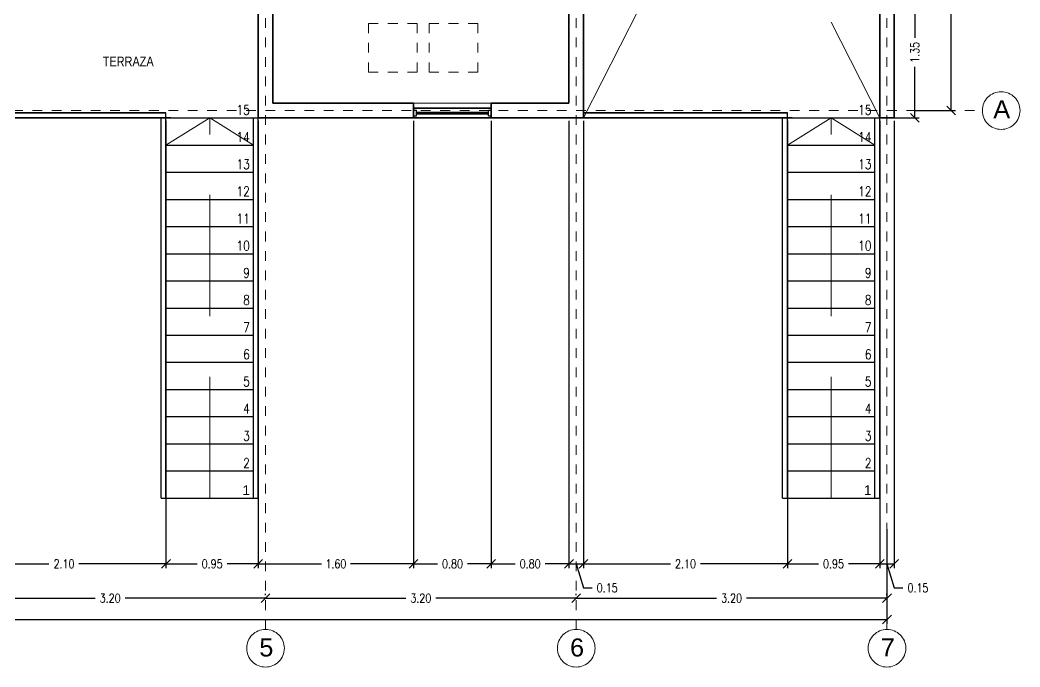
# Model space of a CAD drawing. Header units: metres. Extents: x -255 to -21, y -382 to -241.
# Drawn here: x -33.2 to -22.9, y -324.98 to -318.32 of the extents above; entities that cross this region are included whole.
import ezdxf

# ---------------------------------------------------------------- set-up
doc = ezdxf.new("R2010")
doc.units = ezdxf.units.M
doc.header["$LTSCALE"] = 5
doc.header["$MEASUREMENT"] = 0
doc.linetypes.add('CENTER2', pattern=[1.125, 0.75, -0.125, 0.125, -0.125])
doc.linetypes.add('HIDDEN', pattern=[0.375, 0.25, -0.125])
doc.layers.get('0').update_dxf_attribs({"color": 30})
for name, color, linetype, lineweight in [('A-ANNO-DIMS', 3, 'Continuous', 18), ('A-ANNO-SYMB', 3, 'Continuous', 18), ('A-ANNO-TEXT', 3, 'Continuous', 18), ('A-FLOR-LEVL', 7, 'Continuous', 35), ('A-FLOR-OVHD', 3, 'HIDDEN', 18), ('A-FLOR-STRS', 4, 'Continuous', 25), ('A-FURN', 8, 'Continuous', 18), ('A-GLAZ-FULL', 4, 'Continuous', 25), ('A-WALL-FULL-EXTR', 7, 'Continuous', 35)]:
    doc.layers.add(name, color=color, linetype=linetype, lineweight=lineweight)
doc.styles.add('E-ROMANS', font='romans.shx', dxfattribs={"width": 0.8})
doc.styles.get("Standard").update_dxf_attribs({"font": 'arial.ttf'})
doc.dimstyles.new('E-0050_TICK_18', dxfattribs={"dimscale": 0.001, "dimtxt": 90, "dimasz": 90, "dimexe": 45, "dimexo": 30, "dimgap": 45, "dimtad": 0, "dimzin": 0, "dimdsep": 46, "dimtxsty": 'E-ROMANS', "dimblk": 'OBLIQUE', "dimcen": 45, "dimclrd": 256, "dimclre": 256, "dimclrt": 256, "dimadec": 0, "dimazin": 0, "dimtfac": 1, "dimtmove": 1, "dimatfit": 3, "dimldrblk": 'OPEN90', "dimfxl": 1, "dimtfill": 1, "dimtolj": 1, "dimtzin": 0, "dimarcsym": 0})

# ---------------------------------------------------------------- blocks, each defined once
blk = doc.blocks.new('_Oblique')
at = {"color": 0, "linetype": 'ByBlock', "lineweight": -2}
blk.add_line((-0.5, -0.5), (0.5, 0.5), dxfattribs=at)
blk = doc.blocks.new('*D374')
at = {"layer": 'A-ANNO-DIMS', "lineweight": -2, "transparency": 16777216}
for p, q in [((-33.868, -324.244), (-33.868, -324.229)), ((-33.868, -324.274), (-32.423, -324.274)), ((-30.668, -324.274), (-32.114, -324.274)), ((-30.668, -324.244), (-30.668, -324.229))]:
    blk.add_line(p, q, dxfattribs=at)
at = {"layer": 'A-ANNO-DIMS', "lineweight": -2, "transparency": 16777216, "xscale": 0.09, "yscale": 0.09, "zscale": 0.09, "rotation": 180}
blk.add_blockref('_Oblique', (-33.868, -324.274), dxfattribs=at)
at = {"layer": 'A-ANNO-DIMS', "lineweight": -2, "transparency": 16777216, "xscale": 0.09, "yscale": 0.09, "zscale": 0.09}
blk.add_blockref('_Oblique', (-30.668, -324.274), dxfattribs=at)
at = {"layer": 'A-ANNO-DIMS', "transparency": 16777216, "insert": (-32.268, -324.274), "char_height": 0.09, "attachment_point": 5, "style": 'E-ROMANS', "bg_fill": 3, "box_fill_scale": 1.25, "bg_fill_color": 256, "bg_fill_true_color": 13158600, "bg_fill_transparency": 0}
blk.add_mtext('\\A1;3.20', dxfattribs=at)
blk = doc.blocks.new('_Open90')
at = {"color": 0, "linetype": 'ByBlock', "lineweight": -2}
for p, q in [((0, 0), (-1, 0)), ((-0.5, 0.5), (0, 0)), ((0, 0), (-0.5, -0.5))]:
    blk.add_line(p, q, dxfattribs=at)
blk = doc.blocks.new('*D375')
at = {"layer": 'A-ANNO-DIMS', "lineweight": -2, "transparency": 16777216}
for p, q in [((-30.668, -324.244), (-30.668, -324.229)), ((-30.668, -324.274), (-29.223, -324.274)), ((-27.468, -324.274), (-28.914, -324.274)), ((-27.468, -324.244), (-27.468, -324.229))]:
    blk.add_line(p, q, dxfattribs=at)
at = {"layer": 'A-ANNO-DIMS', "lineweight": -2, "transparency": 16777216, "xscale": 0.09, "yscale": 0.09, "zscale": 0.09, "rotation": 180}
blk.add_blockref('_Oblique', (-30.668, -324.274), dxfattribs=at)
at = {"layer": 'A-ANNO-DIMS', "lineweight": -2, "transparency": 16777216, "xscale": 0.09, "yscale": 0.09, "zscale": 0.09}
blk.add_blockref('_Oblique', (-27.468, -324.274), dxfattribs=at)
at = {"layer": 'A-ANNO-DIMS', "transparency": 16777216, "insert": (-29.068, -324.274), "char_height": 0.09, "attachment_point": 5, "style": 'E-ROMANS', "bg_fill": 3, "box_fill_scale": 1.25, "bg_fill_color": 256, "bg_fill_true_color": 13158600, "bg_fill_transparency": 0}
blk.add_mtext('\\A1;3.20', dxfattribs=at)
blk = doc.blocks.new('*D376')
at = {"layer": 'A-ANNO-DIMS', "lineweight": -2, "transparency": 16777216}
for p, q in [((-27.468, -324.244), (-27.468, -324.229)), ((-27.468, -324.274), (-26.023, -324.274)), ((-24.268, -324.274), (-25.714, -324.274)), ((-24.268, -324.244), (-24.268, -324.229))]:
    blk.add_line(p, q, dxfattribs=at)
at = {"layer": 'A-ANNO-DIMS', "lineweight": -2, "transparency": 16777216, "xscale": 0.09, "yscale": 0.09, "zscale": 0.09, "rotation": 180}
blk.add_blockref('_Oblique', (-27.468, -324.274), dxfattribs=at)
at = {"layer": 'A-ANNO-DIMS', "lineweight": -2, "transparency": 16777216, "xscale": 0.09, "yscale": 0.09, "zscale": 0.09}
blk.add_blockref('_Oblique', (-24.268, -324.274), dxfattribs=at)
at = {"layer": 'A-ANNO-DIMS', "transparency": 16777216, "insert": (-25.868, -324.274), "char_height": 0.09, "attachment_point": 5, "style": 'E-ROMANS', "bg_fill": 3, "box_fill_scale": 1.25, "bg_fill_color": 256, "bg_fill_true_color": 13158600, "bg_fill_transparency": 0}
blk.add_mtext('\\A1;3.20', dxfattribs=at)
blk = doc.blocks.new('*D377')
at = {"layer": 'A-ANNO-DIMS', "lineweight": -2, "transparency": 16777216}
for p, q in [((-43.468, -323.563), (-43.468, -324.54)), ((-24.268, -323.563), (-24.268, -324.54)), ((-43.468, -324.495), (-24.268, -324.495))]:
    blk.add_line(p, q, dxfattribs=at)
at = {"layer": 'A-ANNO-DIMS', "lineweight": -2, "transparency": 16777216, "xscale": 0.09, "yscale": 0.09, "zscale": 0.09, "rotation": 180}
blk.add_blockref('_Oblique', (-43.468, -324.495), dxfattribs=at)
at = {"layer": 'A-ANNO-DIMS', "lineweight": -2, "transparency": 16777216, "xscale": 0.09, "yscale": 0.09, "zscale": 0.09}
blk.add_blockref('_Oblique', (-24.268, -324.495), dxfattribs=at)
at = {"layer": 'A-ANNO-DIMS', "transparency": 16777216, "insert": (-33.444, -324.586), "char_height": 0.09, "attachment_point": 5, "style": 'E-ROMANS', "bg_fill": 3, "box_fill_scale": 1.25, "bg_fill_color": 256, "bg_fill_true_color": 13158600, "bg_fill_transparency": 0}
blk.add_mtext('\\A1;19.20', dxfattribs=at)
blk = doc.blocks.new('*D378')
at = {"layer": 'A-ANNO-DIMS', "lineweight": -2, "transparency": 16777216}
for p, q in [((-23.981, -313.399), (-23.561, -313.399)), ((-23.606, -313.399), (-23.606, -316.17)), ((-23.606, -319.249), (-23.606, -316.479)), ((-23.981, -319.249), (-23.561, -319.249))]:
    blk.add_line(p, q, dxfattribs=at)
at = {"layer": 'A-ANNO-DIMS', "lineweight": -2, "transparency": 16777216, "xscale": 0.09, "yscale": 0.09, "zscale": 0.09}
for p, rotation in [((-23.606, -313.399), 90), ((-23.606, -319.249), 270)]:
    blk.add_blockref('_Oblique', p, dxfattribs=dict(at, rotation=rotation))
at = {"layer": 'A-ANNO-DIMS', "transparency": 16777216, "insert": (-23.606, -316.324), "char_height": 0.09, "attachment_point": 5, "rotation": 90, "style": 'E-ROMANS', "bg_fill": 3, "box_fill_scale": 1.25, "bg_fill_color": 256, "bg_fill_true_color": 13158600, "bg_fill_transparency": 0}
blk.add_mtext('\\A1;5.85', dxfattribs=at)
blk = doc.blocks.new('*D504')
at = {"layer": 'A-ANNO-DIMS', "lineweight": -2, "transparency": 16777216}
for p, q in [((-33.793, -319.354), (-33.793, -323.966)), ((-31.693, -319.354), (-31.693, -323.966)), ((-33.793, -323.921), (-32.898, -323.921)), ((-31.693, -323.921), (-32.589, -323.921))]:
    blk.add_line(p, q, dxfattribs=at)
at = {"layer": 'A-ANNO-DIMS', "lineweight": -2, "transparency": 16777216, "xscale": 0.09, "yscale": 0.09, "zscale": 0.09, "rotation": 180}
blk.add_blockref('_Oblique', (-33.793, -323.921), dxfattribs=at)
at = {"layer": 'A-ANNO-DIMS', "lineweight": -2, "transparency": 16777216, "xscale": 0.09, "yscale": 0.09, "zscale": 0.09}
blk.add_blockref('_Oblique', (-31.693, -323.921), dxfattribs=at)
at = {"layer": 'A-ANNO-DIMS', "transparency": 16777216, "insert": (-32.743, -323.921), "char_height": 0.09, "attachment_point": 5, "style": 'E-ROMANS', "bg_fill": 3, "box_fill_scale": 1.25, "bg_fill_color": 256, "bg_fill_true_color": 13158600, "bg_fill_transparency": 0}
blk.add_mtext('\\A1;2.10', dxfattribs=at)
blk = doc.blocks.new('*D505')
at = {"layer": 'A-ANNO-DIMS', "lineweight": -2, "transparency": 16777216}
for p, q in [((-31.693, -319.354), (-31.693, -323.966)), ((-30.743, -319.354), (-30.743, -323.966)), ((-31.693, -323.921), (-31.373, -323.921)), ((-30.743, -323.921), (-31.064, -323.921))]:
    blk.add_line(p, q, dxfattribs=at)
at = {"layer": 'A-ANNO-DIMS', "lineweight": -2, "transparency": 16777216, "xscale": 0.09, "yscale": 0.09, "zscale": 0.09, "rotation": 180}
blk.add_blockref('_Oblique', (-31.693, -323.921), dxfattribs=at)
at = {"layer": 'A-ANNO-DIMS', "lineweight": -2, "transparency": 16777216, "xscale": 0.09, "yscale": 0.09, "zscale": 0.09}
blk.add_blockref('_Oblique', (-30.743, -323.921), dxfattribs=at)
at = {"layer": 'A-ANNO-DIMS', "transparency": 16777216, "insert": (-31.218, -323.921), "char_height": 0.09, "attachment_point": 5, "style": 'E-ROMANS', "bg_fill": 3, "box_fill_scale": 1.25, "bg_fill_color": 256, "bg_fill_true_color": 13158600, "bg_fill_transparency": 0}
blk.add_mtext('\\A1;0.95', dxfattribs=at)
blk = doc.blocks.new('*D286')
at = {"layer": 'A-ANNO-DIMS', "lineweight": -2, "transparency": 16777216}
for p, q in [((-30.743, -319.354), (-30.743, -323.966)), ((-29.143, -319.354), (-29.143, -323.966)), ((-30.743, -323.921), (-30.093, -323.921)), ((-29.143, -323.921), (-29.794, -323.921))]:
    blk.add_line(p, q, dxfattribs=at)
at = {"layer": 'A-ANNO-DIMS', "lineweight": -2, "transparency": 16777216, "xscale": 0.09, "yscale": 0.09, "zscale": 0.09, "rotation": 180}
blk.add_blockref('_Oblique', (-30.743, -323.921), dxfattribs=at)
at = {"layer": 'A-ANNO-DIMS', "lineweight": -2, "transparency": 16777216, "xscale": 0.09, "yscale": 0.09, "zscale": 0.09}
blk.add_blockref('_Oblique', (-29.143, -323.921), dxfattribs=at)
at = {"layer": 'A-ANNO-DIMS', "transparency": 16777216, "insert": (-29.943, -323.921), "char_height": 0.09, "attachment_point": 5, "style": 'E-ROMANS', "bg_fill": 3, "box_fill_scale": 1.25, "bg_fill_color": 256, "bg_fill_true_color": 13158600, "bg_fill_transparency": 0}
blk.add_mtext('\\A1;1.60', dxfattribs=at)
blk = doc.blocks.new('*D287')
at = {"layer": 'A-ANNO-DIMS', "lineweight": -2, "transparency": 16777216}
for p, q in [((-29.143, -319.354), (-29.143, -323.966)), ((-28.343, -319.354), (-28.343, -323.966)), ((-29.143, -323.921), (-28.898, -323.921)), ((-28.343, -323.921), (-28.589, -323.921))]:
    blk.add_line(p, q, dxfattribs=at)
at = {"layer": 'A-ANNO-DIMS', "lineweight": -2, "transparency": 16777216, "xscale": 0.09, "yscale": 0.09, "zscale": 0.09, "rotation": 180}
blk.add_blockref('_Oblique', (-29.143, -323.921), dxfattribs=at)
at = {"layer": 'A-ANNO-DIMS', "lineweight": -2, "transparency": 16777216, "xscale": 0.09, "yscale": 0.09, "zscale": 0.09}
blk.add_blockref('_Oblique', (-28.343, -323.921), dxfattribs=at)
at = {"layer": 'A-ANNO-DIMS', "transparency": 16777216, "insert": (-28.743, -323.921), "char_height": 0.09, "attachment_point": 5, "style": 'E-ROMANS', "bg_fill": 3, "box_fill_scale": 1.25, "bg_fill_color": 256, "bg_fill_true_color": 13158600, "bg_fill_transparency": 0}
blk.add_mtext('\\A1;0.80', dxfattribs=at)
blk = doc.blocks.new('*D288')
at = {"layer": 'A-ANNO-DIMS', "lineweight": -2, "transparency": 16777216}
for p, q in [((-28.343, -319.354), (-28.343, -323.966)), ((-27.543, -319.354), (-27.543, -323.966)), ((-28.343, -323.921), (-28.098, -323.921)), ((-27.543, -323.921), (-27.789, -323.921))]:
    blk.add_line(p, q, dxfattribs=at)
at = {"layer": 'A-ANNO-DIMS', "lineweight": -2, "transparency": 16777216, "xscale": 0.09, "yscale": 0.09, "zscale": 0.09, "rotation": 180}
blk.add_blockref('_Oblique', (-28.343, -323.921), dxfattribs=at)
at = {"layer": 'A-ANNO-DIMS', "lineweight": -2, "transparency": 16777216, "xscale": 0.09, "yscale": 0.09, "zscale": 0.09}
blk.add_blockref('_Oblique', (-27.543, -323.921), dxfattribs=at)
at = {"layer": 'A-ANNO-DIMS', "transparency": 16777216, "insert": (-27.943, -323.921), "char_height": 0.09, "attachment_point": 5, "style": 'E-ROMANS', "bg_fill": 3, "box_fill_scale": 1.25, "bg_fill_color": 256, "bg_fill_true_color": 13158600, "bg_fill_transparency": 0}
blk.add_mtext('\\A1;0.80', dxfattribs=at)
blk = doc.blocks.new('*D289')
at = {"layer": 'A-ANNO-DIMS', "lineweight": -2, "transparency": 16777216}
for p, q in [((-27.543, -319.354), (-27.543, -323.966)), ((-27.393, -319.354), (-27.393, -323.966)), ((-27.543, -323.921), (-27.393, -323.921)), ((-27.468, -323.921), (-27.394, -324.169)), ((-27.394, -324.169), (-27.304, -324.169))]:
    blk.add_line(p, q, dxfattribs=at)
at = {"layer": 'A-ANNO-DIMS', "lineweight": -2, "transparency": 16777216, "xscale": 0.09, "yscale": 0.09, "zscale": 0.09, "rotation": 180}
blk.add_blockref('_Oblique', (-27.543, -323.921), dxfattribs=at)
at = {"layer": 'A-ANNO-DIMS', "lineweight": -2, "transparency": 16777216, "xscale": 0.09, "yscale": 0.09, "zscale": 0.09}
blk.add_blockref('_Oblique', (-27.393, -323.921), dxfattribs=at)
at = {"layer": 'A-ANNO-DIMS', "transparency": 16777216, "insert": (-27.149, -324.169), "char_height": 0.09, "attachment_point": 5, "style": 'E-ROMANS', "bg_fill": 3, "box_fill_scale": 1.25, "bg_fill_color": 256, "bg_fill_true_color": 13158600, "bg_fill_transparency": 0}
blk.add_mtext('\\A1;0.15', dxfattribs=at)
blk = doc.blocks.new('*D506')
at = {"layer": 'A-ANNO-DIMS', "lineweight": -2, "transparency": 16777216}
for p, q in [((-27.393, -319.354), (-27.393, -323.966)), ((-25.293, -319.354), (-25.293, -323.966)), ((-27.393, -323.921), (-26.498, -323.921)), ((-25.293, -323.921), (-26.189, -323.921))]:
    blk.add_line(p, q, dxfattribs=at)
at = {"layer": 'A-ANNO-DIMS', "lineweight": -2, "transparency": 16777216, "xscale": 0.09, "yscale": 0.09, "zscale": 0.09, "rotation": 180}
blk.add_blockref('_Oblique', (-27.393, -323.921), dxfattribs=at)
at = {"layer": 'A-ANNO-DIMS', "lineweight": -2, "transparency": 16777216, "xscale": 0.09, "yscale": 0.09, "zscale": 0.09}
blk.add_blockref('_Oblique', (-25.293, -323.921), dxfattribs=at)
at = {"layer": 'A-ANNO-DIMS', "transparency": 16777216, "insert": (-26.343, -323.921), "char_height": 0.09, "attachment_point": 5, "style": 'E-ROMANS', "bg_fill": 3, "box_fill_scale": 1.25, "bg_fill_color": 256, "bg_fill_true_color": 13158600, "bg_fill_transparency": 0}
blk.add_mtext('\\A1;2.10', dxfattribs=at)
blk = doc.blocks.new('*D507')
at = {"layer": 'A-ANNO-DIMS', "lineweight": -2, "transparency": 16777216}
for p, q in [((-25.293, -319.354), (-25.293, -323.966)), ((-24.343, -319.354), (-24.343, -323.966)), ((-25.293, -323.921), (-24.973, -323.921)), ((-24.343, -323.921), (-24.664, -323.921))]:
    blk.add_line(p, q, dxfattribs=at)
at = {"layer": 'A-ANNO-DIMS', "lineweight": -2, "transparency": 16777216, "xscale": 0.09, "yscale": 0.09, "zscale": 0.09, "rotation": 180}
blk.add_blockref('_Oblique', (-25.293, -323.921), dxfattribs=at)
at = {"layer": 'A-ANNO-DIMS', "lineweight": -2, "transparency": 16777216, "xscale": 0.09, "yscale": 0.09, "zscale": 0.09}
blk.add_blockref('_Oblique', (-24.343, -323.921), dxfattribs=at)
at = {"layer": 'A-ANNO-DIMS', "transparency": 16777216, "insert": (-24.818, -323.921), "char_height": 0.09, "attachment_point": 5, "style": 'E-ROMANS', "bg_fill": 3, "box_fill_scale": 1.25, "bg_fill_color": 256, "bg_fill_true_color": 13158600, "bg_fill_transparency": 0}
blk.add_mtext('\\A1;0.95', dxfattribs=at)
blk = doc.blocks.new('*D508')
at = {"layer": 'A-ANNO-DIMS', "lineweight": -2, "transparency": 16777216}
for p, q in [((-24.343, -319.354), (-24.343, -323.966)), ((-24.193, -319.354), (-24.193, -323.966)), ((-24.343, -323.921), (-24.193, -323.921)), ((-24.268, -323.921), (-24.194, -324.169)), ((-24.194, -324.169), (-24.104, -324.169))]:
    blk.add_line(p, q, dxfattribs=at)
at = {"layer": 'A-ANNO-DIMS', "lineweight": -2, "transparency": 16777216, "xscale": 0.09, "yscale": 0.09, "zscale": 0.09, "rotation": 180}
blk.add_blockref('_Oblique', (-24.343, -323.921), dxfattribs=at)
at = {"layer": 'A-ANNO-DIMS', "lineweight": -2, "transparency": 16777216, "xscale": 0.09, "yscale": 0.09, "zscale": 0.09}
blk.add_blockref('_Oblique', (-24.193, -323.921), dxfattribs=at)
at = {"layer": 'A-ANNO-DIMS', "transparency": 16777216, "insert": (-23.949, -324.169), "char_height": 0.09, "attachment_point": 5, "style": 'E-ROMANS', "bg_fill": 3, "box_fill_scale": 1.25, "bg_fill_color": 256, "bg_fill_true_color": 13158600, "bg_fill_transparency": 0}
blk.add_mtext('\\A1;0.15', dxfattribs=at)
blk = doc.blocks.new('*D291')
at = {"layer": 'A-ANNO-DIMS', "lineweight": -2, "transparency": 16777216}
for p, q in [((-27.363, -317.974), (-23.936, -317.974)), ((-23.981, -317.974), (-23.981, -318.5)), ((-23.981, -319.324), (-23.981, -318.799)), ((-27.363, -319.324), (-23.936, -319.324))]:
    blk.add_line(p, q, dxfattribs=at)
at = {"layer": 'A-ANNO-DIMS', "lineweight": -2, "transparency": 16777216, "xscale": 0.09, "yscale": 0.09, "zscale": 0.09}
for p, rotation in [((-23.981, -317.974), 90), ((-23.981, -319.324), 270)]:
    blk.add_blockref('_Oblique', p, dxfattribs=dict(at, rotation=rotation))
at = {"layer": 'A-ANNO-DIMS', "transparency": 16777216, "insert": (-23.981, -318.649), "char_height": 0.09, "attachment_point": 5, "rotation": 90, "style": 'E-ROMANS', "bg_fill": 3, "box_fill_scale": 1.25, "bg_fill_color": 256, "bg_fill_true_color": 13158600, "bg_fill_transparency": 0}
blk.add_mtext('\\A1;1.35', dxfattribs=at)
blk = doc.blocks.new('*D535')
at = {"layer": 'A-ANNO-DIMS', "lineweight": -2, "transparency": 16777216}
for p, q in [((-30.743, -319.354), (-30.743, -323.966)), ((-29.143, -319.354), (-29.143, -323.966)), ((-30.743, -323.921), (-30.093, -323.921)), ((-29.143, -323.921), (-29.794, -323.921))]:
    blk.add_line(p, q, dxfattribs=at)
at = {"layer": 'A-ANNO-DIMS', "lineweight": -2, "transparency": 16777216, "xscale": 0.09, "yscale": 0.09, "zscale": 0.09, "rotation": 180}
blk.add_blockref('_Oblique', (-30.743, -323.921), dxfattribs=at)
at = {"layer": 'A-ANNO-DIMS', "lineweight": -2, "transparency": 16777216, "xscale": 0.09, "yscale": 0.09, "zscale": 0.09}
blk.add_blockref('_Oblique', (-29.143, -323.921), dxfattribs=at)
at = {"layer": 'A-ANNO-DIMS', "transparency": 16777216, "insert": (-29.943, -323.921), "char_height": 0.09, "attachment_point": 5, "style": 'E-ROMANS', "bg_fill": 3, "box_fill_scale": 1.25, "bg_fill_color": 256, "bg_fill_true_color": 13158600, "bg_fill_transparency": 0}
blk.add_mtext('\\A1;1.60', dxfattribs=at)
blk = doc.blocks.new('*D536')
at = {"layer": 'A-ANNO-DIMS', "lineweight": -2, "transparency": 16777216}
for p, q in [((-29.143, -319.354), (-29.143, -323.966)), ((-28.343, -319.354), (-28.343, -323.966)), ((-29.143, -323.921), (-28.898, -323.921)), ((-28.343, -323.921), (-28.589, -323.921))]:
    blk.add_line(p, q, dxfattribs=at)
at = {"layer": 'A-ANNO-DIMS', "lineweight": -2, "transparency": 16777216, "xscale": 0.09, "yscale": 0.09, "zscale": 0.09, "rotation": 180}
blk.add_blockref('_Oblique', (-29.143, -323.921), dxfattribs=at)
at = {"layer": 'A-ANNO-DIMS', "lineweight": -2, "transparency": 16777216, "xscale": 0.09, "yscale": 0.09, "zscale": 0.09}
blk.add_blockref('_Oblique', (-28.343, -323.921), dxfattribs=at)
at = {"layer": 'A-ANNO-DIMS', "transparency": 16777216, "insert": (-28.743, -323.921), "char_height": 0.09, "attachment_point": 5, "style": 'E-ROMANS', "bg_fill": 3, "box_fill_scale": 1.25, "bg_fill_color": 256, "bg_fill_true_color": 13158600, "bg_fill_transparency": 0}
blk.add_mtext('\\A1;0.80', dxfattribs=at)
blk = doc.blocks.new('*D339')
at = {"layer": 'A-ANNO-DIMS', "lineweight": -2, "transparency": 16777216}
for p, q in [((-28.343, -319.354), (-28.343, -323.966)), ((-27.543, -319.354), (-27.543, -323.966)), ((-28.343, -323.921), (-28.098, -323.921)), ((-27.543, -323.921), (-27.789, -323.921))]:
    blk.add_line(p, q, dxfattribs=at)
at = {"layer": 'A-ANNO-DIMS', "lineweight": -2, "transparency": 16777216, "xscale": 0.09, "yscale": 0.09, "zscale": 0.09, "rotation": 180}
blk.add_blockref('_Oblique', (-28.343, -323.921), dxfattribs=at)
at = {"layer": 'A-ANNO-DIMS', "lineweight": -2, "transparency": 16777216, "xscale": 0.09, "yscale": 0.09, "zscale": 0.09}
blk.add_blockref('_Oblique', (-27.543, -323.921), dxfattribs=at)
at = {"layer": 'A-ANNO-DIMS', "transparency": 16777216, "insert": (-27.943, -323.921), "char_height": 0.09, "attachment_point": 5, "style": 'E-ROMANS', "bg_fill": 3, "box_fill_scale": 1.25, "bg_fill_color": 256, "bg_fill_true_color": 13158600, "bg_fill_transparency": 0}
blk.add_mtext('\\A1;0.80', dxfattribs=at)
blk = doc.blocks.new('*D537')
at = {"layer": 'A-ANNO-DIMS', "lineweight": -2, "transparency": 16777216}
for p, q in [((-27.543, -319.354), (-27.543, -323.966)), ((-27.393, -319.354), (-27.393, -323.966)), ((-27.543, -323.921), (-27.393, -323.921)), ((-27.468, -323.921), (-27.394, -324.169)), ((-27.394, -324.169), (-27.304, -324.169))]:
    blk.add_line(p, q, dxfattribs=at)
at = {"layer": 'A-ANNO-DIMS', "lineweight": -2, "transparency": 16777216, "xscale": 0.09, "yscale": 0.09, "zscale": 0.09, "rotation": 180}
blk.add_blockref('_Oblique', (-27.543, -323.921), dxfattribs=at)
at = {"layer": 'A-ANNO-DIMS', "lineweight": -2, "transparency": 16777216, "xscale": 0.09, "yscale": 0.09, "zscale": 0.09}
blk.add_blockref('_Oblique', (-27.393, -323.921), dxfattribs=at)
at = {"layer": 'A-ANNO-DIMS', "transparency": 16777216, "insert": (-27.149, -324.169), "char_height": 0.09, "attachment_point": 5, "style": 'E-ROMANS', "bg_fill": 3, "box_fill_scale": 1.25, "bg_fill_color": 256, "bg_fill_true_color": 13158600, "bg_fill_transparency": 0}
blk.add_mtext('\\A1;0.15', dxfattribs=at)

msp = doc.modelspace()

# ---------------------------------------------------------------- linework, layer by layer
at = {"layer": 'A-ANNO-SYMB', "linetype": 'CENTER2', "ltscale": 0.001}
for p, q in [((-30.668, -324.597), (-30.668, -311.515)), ((-27.468, -324.597), (-27.468, -311.515)), ((-24.268, -324.597), (-24.268, -311.515)), ((-44.468, -319.249), (-23.268, -319.249))]:
    msp.add_line(p, q, dxfattribs=at)
at = {"layer": 'A-ANNO-SYMB', "linetype": 'CENTER2'}
for centre in [(-23.092, -319.249), (-30.668, -324.791), (-27.468, -324.791), (-24.268, -324.791)]:
    msp.add_circle(centre, 0.194, dxfattribs=at)
at = {"layer": 'A-FLOR-LEVL'}
for p, q in [((-28.343, -319.224), (-29.143, -319.224)), ((-33.793, -319.274), (-31.693, -319.274)), ((-33.793, -319.324), (-31.643, -319.324)), ((-27.393, -319.274), (-25.293, -319.274)), ((-27.393, -319.324), (-25.243, -319.324))]:
    msp.add_line(p, q, dxfattribs=at)
at = {"layer": 'A-FLOR-OVHD'}
for p, q in [((-27.393, -313.324), (-24.343, -319.324)), ((-27.393, -319.324), (-24.343, -313.324)), ((-29.143, -319.174), (-28.343, -319.174))]:
    msp.add_line(p, q, dxfattribs=at)
for points in [[(-30.793, -319.604), (-31.243, -319.324), (-31.693, -319.604)], [(-31.243, -323.244), (-31.243, -319.324)], [(-24.393, -319.604), (-24.843, -319.324), (-25.293, -319.604)], [(-24.843, -323.244), (-24.843, -319.324)]]:
    msp.add_lwpolyline(points, dxfattribs=at)
at = {"layer": 'A-FLOR-STRS'}
for p, q in [((-31.743, -323.244), (-31.743, -319.324)), ((-31.693, -323.244), (-31.693, -319.274)), ((-31.693, -319.324), (-30.743, -319.324)), ((-30.793, -323.244), (-30.793, -319.324)), ((-30.743, -323.244), (-30.743, -319.324)), ((-25.343, -323.244), (-25.343, -319.324)), ((-25.293, -323.244), (-25.293, -319.274)), ((-25.293, -319.324), (-24.343, -319.324)), ((-24.393, -323.244), (-24.393, -319.324)), ((-24.343, -323.244), (-24.343, -319.324)), ((-31.693, -319.604), (-30.793, -319.604)), ((-25.293, -319.604), (-24.393, -319.604)), ((-31.693, -319.884), (-30.793, -319.884)), ((-25.293, -319.884), (-24.393, -319.884)), ((-31.693, -320.164), (-30.793, -320.164)), ((-25.293, -320.164), (-24.393, -320.164)), ((-31.693, -320.444), (-30.793, -320.444)), ((-25.293, -320.444), (-24.393, -320.444)), ((-31.693, -320.724), (-30.793, -320.724)), ((-25.293, -320.724), (-24.393, -320.724)), ((-31.693, -321.004), (-30.793, -321.004)), ((-25.293, -321.004), (-24.393, -321.004)), ((-31.693, -321.284), (-30.793, -321.284)), ((-25.293, -321.284), (-24.393, -321.284)), ((-31.693, -321.564), (-30.793, -321.564)), ((-25.293, -321.564), (-24.393, -321.564)), ((-31.693, -321.844), (-30.793, -321.844)), ((-25.293, -321.844), (-24.393, -321.844)), ((-31.693, -322.124), (-30.793, -322.124)), ((-25.293, -322.124), (-24.393, -322.124)), ((-31.693, -322.404), (-30.793, -322.404)), ((-25.293, -322.404), (-24.393, -322.404)), ((-31.693, -322.684), (-30.793, -322.684)), ((-25.293, -322.684), (-24.393, -322.684)), ((-31.693, -322.964), (-30.793, -322.964)), ((-25.293, -322.964), (-24.393, -322.964)), ((-31.743, -323.244), (-30.743, -323.244)), ((-25.343, -323.244), (-24.343, -323.244))]:
    msp.add_line(p, q, dxfattribs=at)
at = {"layer": 'A-FURN', "linetype": 'HIDDEN', "ltscale": 0.001}
for p, q in [((-29.607, -318.852), (-29.607, -318.352)), ((-29.607, -318.352), (-29.107, -318.352)), ((-29.107, -318.352), (-29.107, -318.852)), ((-28.982, -318.352), (-28.482, -318.352)), ((-28.982, -318.852), (-28.982, -318.352)), ((-28.482, -318.352), (-28.482, -318.852)), ((-29.107, -318.852), (-29.607, -318.852)), ((-28.482, -318.852), (-28.982, -318.852))]:
    msp.add_line(p, q, dxfattribs=at)
at = {"layer": 'A-GLAZ-FULL'}
for p, q in [((-29.143, -319.244), (-29.113, -319.244)), ((-29.113, -319.264), (-28.373, -319.264)), ((-28.373, -319.244), (-28.343, -319.244))]:
    msp.add_line(p, q, dxfattribs=at)
at = {"layer": 'A-WALL-FULL-EXTR'}
for p, q in [((-30.593, -319.174), (-30.593, -313.474)), ((-27.543, -319.174), (-27.543, -317.974)), ((-30.593, -319.174), (-29.143, -319.174)), ((-28.343, -319.174), (-27.543, -319.174))]:
    msp.add_line(p, q, dxfattribs=at)
msp.add_lwpolyline([(-24.343, -313.324), (-24.343, -319.324), (-24.193, -319.324), (-24.193, -313.324)], close=True, dxfattribs=at)

# ---------------------------------------------------------------- texts
at = {"layer": 'A-ANNO-TEXT', "style": 'E-ROMANS'}
for s, insert, char_height, attachment_point in [('{\\fArial|b0|i0|c0|p34;TERRAZA}', (-32.345, -318.692), 0.1008, 1), ('15', (-30.828, -319.292), 0.1, 9), ('15', (-24.428, -319.292), 0.1, 9), ('14', (-30.828, -319.572), 0.1, 9), ('14', (-24.428, -319.572), 0.1, 9), ('13', (-30.828, -319.852), 0.1, 9), ('13', (-24.428, -319.852), 0.1, 9), ('12', (-30.828, -320.132), 0.1, 9), ('12', (-24.428, -320.132), 0.1, 9), ('11', (-30.828, -320.412), 0.1, 9), ('11', (-24.428, -320.412), 0.1, 9), ('10', (-30.828, -320.692), 0.1, 9), ('10', (-24.428, -320.692), 0.1, 9), ('9', (-30.828, -320.972), 0.1, 9), ('9', (-24.428, -320.972), 0.1, 9), ('8', (-30.828, -321.252), 0.1, 9), ('8', (-24.428, -321.252), 0.1, 9), ('7', (-30.828, -321.532), 0.1, 9), ('7', (-24.428, -321.532), 0.1, 9), ('6', (-30.828, -321.812), 0.1, 9), ('6', (-24.428, -321.812), 0.1, 9), ('5', (-30.828, -322.092), 0.1, 9), ('5', (-24.428, -322.092), 0.1, 9), ('4', (-30.828, -322.372), 0.1, 9), ('4', (-24.428, -322.372), 0.1, 9), ('3', (-30.828, -322.652), 0.1, 9), ('3', (-24.428, -322.652), 0.1, 9), ('2', (-30.828, -322.932), 0.1, 9), ('2', (-24.428, -322.932), 0.1, 9)]:
    msp.add_mtext(s, dxfattribs=dict(at, insert=insert, char_height=char_height, attachment_point=attachment_point))
at = {"layer": 'A-ANNO-TEXT'}
for s, insert, char_height, attachment_point in [('{\\fArial|b0|i0|c0|p34;A}', (-23.173, -319.142), 0.18608, 1), ('{\\fArial|b0|i0|c0|p34;1}', (-30.828, -323.212), 0.1, 9), ('{\\fArial|b0|i0|c0|p34;1}', (-24.428, -323.212), 0.1, 9), ('{\\fArial|b0|i0|c0|p34;5}', (-30.732, -324.69), 0.18608, 1), ('{\\fArial|b0|i0|c0|p34;6}', (-27.532, -324.69), 0.18608, 1), ('{\\fArial|b0|i0|c0|p34;7}', (-24.332, -324.69), 0.18608, 1)]:
    msp.add_mtext(s, dxfattribs=dict(at, insert=insert, char_height=char_height, attachment_point=attachment_point))

# ---------------------------------------------------------------- next in the draw order: dimensions: what is measured, and where the dimension line sits
at = {"layer": 'A-ANNO-DIMS'}
dim = msp.add_linear_dim(base=(-23.606, -313.399), p1=(-24.011, -319.249), p2=(-24.011, -313.399), angle=90, dimstyle='E-0050_TICK_18', dxfattribs=at)
dim.commit()
dim.dimension.update_dxf_attribs({"geometry": '*D378', "text_midpoint": (-23.606, -316.324)})
dim = msp.add_linear_dim(base=(-30.668, -324.274), p1=(-33.868, -324.274), p2=(-30.668, -324.274), dimstyle='E-0050_TICK_18', dxfattribs=at)
dim.commit()
dim.dimension.update_dxf_attribs({"geometry": '*D374', "text_midpoint": (-32.268, -324.274)})

# ---------------------------------------------------------------- next in the draw order: dimensions: what is measured, and where the dimension line sits
dim = msp.add_linear_dim(base=(-27.468, -324.274), p1=(-30.668, -324.274), p2=(-27.468, -324.274), dimstyle='E-0050_TICK_18', dxfattribs=at)
dim.commit()
dim.dimension.update_dxf_attribs({"geometry": '*D375', "text_midpoint": (-29.068, -324.274)})

# ---------------------------------------------------------------- next in the draw order: dimensions: what is measured, and where the dimension line sits
dim = msp.add_linear_dim(base=(-24.268, -324.274), p1=(-27.468, -324.274), p2=(-24.268, -324.274), dimstyle='E-0050_TICK_18', dxfattribs=at)
dim.commit()
dim.dimension.update_dxf_attribs({"geometry": '*D376', "text_midpoint": (-25.868, -324.274)})

# ---------------------------------------------------------------- next in the draw order: dimensions: what is measured, and where the dimension line sits
dim = msp.add_linear_dim(base=(-24.268, -324.495), p1=(-43.468, -323.533), p2=(-24.268, -323.533), dimstyle='E-0050_TICK_18', dxfattribs=at)
dim.commit()
dim.dimension.update_dxf_attribs({"geometry": '*D377', "text_midpoint": (-33.444, -324.586), "dimtype": 160})

# ---------------------------------------------------------------- next in the draw order: dimensions: what is measured, and where the dimension line sits
dim = msp.add_linear_dim(base=(-31.693, -323.921), p1=(-33.793, -319.324), p2=(-31.693, -319.324), dimstyle='E-0050_TICK_18', dxfattribs=at)
dim.commit()
dim.dimension.update_dxf_attribs({"geometry": '*D504', "text_midpoint": (-32.743, -323.921)})

# ---------------------------------------------------------------- next in the draw order: dimensions: what is measured, and where the dimension line sits
dim = msp.add_linear_dim(base=(-30.743, -323.921), p1=(-31.693, -319.324), p2=(-30.743, -319.324), dimstyle='E-0050_TICK_18', dxfattribs=at)
dim.commit()
dim.dimension.update_dxf_attribs({"geometry": '*D505', "text_midpoint": (-31.218, -323.921)})

# ---------------------------------------------------------------- next in the draw order: dimensions: what is measured, and where the dimension line sits
dim = msp.add_linear_dim(base=(-29.143, -323.921), p1=(-30.743, -319.324), p2=(-29.143, -319.324), dimstyle='E-0050_TICK_18', dxfattribs=at)
dim.commit()
dim.dimension.update_dxf_attribs({"geometry": '*D286', "text_midpoint": (-29.943, -323.921)})

# ---------------------------------------------------------------- next in the draw order: linework, layer by layer
at = {"layer": 'A-WALL-FULL-EXTR'}
msp.add_line((-30.743, -319.324), (-30.743, -313.324), dxfattribs=at)

# ---------------------------------------------------------------- next in the draw order: dimensions: what is measured, and where the dimension line sits
at = {"layer": 'A-ANNO-DIMS'}
dim = msp.add_linear_dim(base=(-28.343, -323.921), p1=(-29.143, -319.324), p2=(-28.343, -319.324), dimstyle='E-0050_TICK_18', dxfattribs=at)
dim.commit()
dim.dimension.update_dxf_attribs({"geometry": '*D287', "text_midpoint": (-28.743, -323.921)})

# ---------------------------------------------------------------- next in the draw order: linework, layer by layer
at = {"layer": 'A-GLAZ-FULL'}
msp.add_line((-29.143, -319.304), (-29.113, -319.304), dxfattribs=at)
at = {"layer": 'A-GLAZ-FULL', "ltscale": 0.001}
msp.add_line((-29.113, -319.304), (-29.113, -319.244), dxfattribs=at)
at = {"layer": 'A-WALL-FULL-EXTR'}
for p, q in [((-29.143, -319.324), (-29.143, -319.174)), ((-30.743, -319.324), (-29.143, -319.324))]:
    msp.add_line(p, q, dxfattribs=at)

# ---------------------------------------------------------------- next in the draw order: dimensions: what is measured, and where the dimension line sits
at = {"layer": 'A-ANNO-DIMS'}
dim = msp.add_linear_dim(base=(-27.543, -323.921), p1=(-28.343, -319.324), p2=(-27.543, -319.324), dimstyle='E-0050_TICK_18', dxfattribs=at)
dim.commit()
dim.dimension.update_dxf_attribs({"geometry": '*D288', "text_midpoint": (-27.943, -323.921)})

# ---------------------------------------------------------------- next in the draw order: linework, layer by layer
at = {"layer": 'A-FLOR-LEVL'}
msp.add_line((-28.343, -319.324), (-29.143, -319.324), dxfattribs=at)
at = {"layer": 'A-GLAZ-FULL'}
for p, q in [((-29.113, -319.274), (-28.373, -319.274)), ((-29.113, -319.284), (-28.373, -319.284)), ((-28.373, -319.304), (-28.343, -319.304))]:
    msp.add_line(p, q, dxfattribs=at)
at = {"layer": 'A-GLAZ-FULL', "ltscale": 0.001}
msp.add_line((-28.373, -319.304), (-28.373, -319.244), dxfattribs=at)

# ---------------------------------------------------------------- next in the draw order: dimensions: what is measured, and where the dimension line sits
at = {"layer": 'A-ANNO-DIMS'}
dim = msp.add_linear_dim(base=(-27.393, -323.921), p1=(-27.543, -319.324), p2=(-27.393, -319.324), dimstyle='E-0050_TICK_18', dxfattribs=at)
dim.commit()
dim.dimension.update_dxf_attribs({"geometry": '*D289', "text_midpoint": (-27.259, -324.169)})

# ---------------------------------------------------------------- next in the draw order: dimensions: what is measured, and where the dimension line sits
for base, p1, p2, picture, middle in [((-29.143, -323.921), (-30.743, -319.324), (-29.143, -319.324), '*D535', (-29.943, -323.921)), ((-25.293, -323.921), (-27.393, -319.324), (-25.293, -319.324), '*D506', (-26.343, -323.921))]:
    dim = msp.add_linear_dim(base=base, p1=p1, p2=p2, dimstyle='E-0050_TICK_18', dxfattribs=at)
    dim.commit()
    dim.dimension.update_dxf_attribs({"geometry": picture, "text_midpoint": middle})

# ---------------------------------------------------------------- next in the draw order: dimensions: what is measured, and where the dimension line sits
for base, p1, p2, picture, middle in [((-28.343, -323.921), (-29.143, -319.324), (-28.343, -319.324), '*D536', (-28.743, -323.921)), ((-24.343, -323.921), (-25.293, -319.324), (-24.343, -319.324), '*D507', (-24.818, -323.921))]:
    dim = msp.add_linear_dim(base=base, p1=p1, p2=p2, dimstyle='E-0050_TICK_18', dxfattribs=at)
    dim.commit()
    dim.dimension.update_dxf_attribs({"geometry": picture, "text_midpoint": middle})

# ---------------------------------------------------------------- next in the draw order: dimensions: what is measured, and where the dimension line sits
dim = msp.add_linear_dim(base=(-24.193, -323.921), p1=(-24.343, -319.324), p2=(-24.193, -319.324), dimstyle='E-0050_TICK_18', dxfattribs=at)
dim.commit()
dim.dimension.update_dxf_attribs({"geometry": '*D508', "text_midpoint": (-24.059, -324.169)})

# ---------------------------------------------------------------- next in the draw order: dimensions: what is measured, and where the dimension line sits
dim = msp.add_linear_dim(base=(-23.981, -319.324), p1=(-27.393, -317.974), p2=(-27.393, -319.324), angle=90, dimstyle='E-0050_TICK_18', dxfattribs=at)
dim.commit()
dim.dimension.update_dxf_attribs({"geometry": '*D291', "text_midpoint": (-23.981, -318.649)})

# ---------------------------------------------------------------- next in the draw order: linework, layer by layer
at = {"layer": 'A-WALL-FULL-EXTR'}
for p, q in [((-27.393, -319.324), (-27.393, -317.974)), ((-27.543, -319.324), (-27.393, -319.324))]:
    msp.add_line(p, q, dxfattribs=at)

# ---------------------------------------------------------------- next in the draw order: dimensions: what is measured, and where the dimension line sits
at = {"layer": 'A-ANNO-DIMS'}
dim = msp.add_linear_dim(base=(-27.543, -323.921), p1=(-28.343, -319.324), p2=(-27.543, -319.324), dimstyle='E-0050_TICK_18', dxfattribs=at)
dim.commit()
dim.dimension.update_dxf_attribs({"geometry": '*D339', "text_midpoint": (-27.943, -323.921)})

# ---------------------------------------------------------------- next in the draw order: linework, layer by layer
at = {"layer": 'A-WALL-FULL-EXTR'}
msp.add_line((-28.343, -319.324), (-28.343, -319.174), dxfattribs=at)

# ---------------------------------------------------------------- next in the draw order: dimensions: what is measured, and where the dimension line sits
at = {"layer": 'A-ANNO-DIMS'}
dim = msp.add_linear_dim(base=(-27.393, -323.921), p1=(-27.543, -319.324), p2=(-27.393, -319.324), dimstyle='E-0050_TICK_18', dxfattribs=at)
dim.commit()
dim.dimension.update_dxf_attribs({"geometry": '*D537', "text_midpoint": (-27.259, -324.169)})

# ---------------------------------------------------------------- next in the draw order: linework, layer by layer
at = {"layer": 'A-WALL-FULL-EXTR'}
msp.add_line((-28.343, -319.324), (-27.543, -319.324), dxfattribs=at)

doc.saveas('drawing.dxf')
